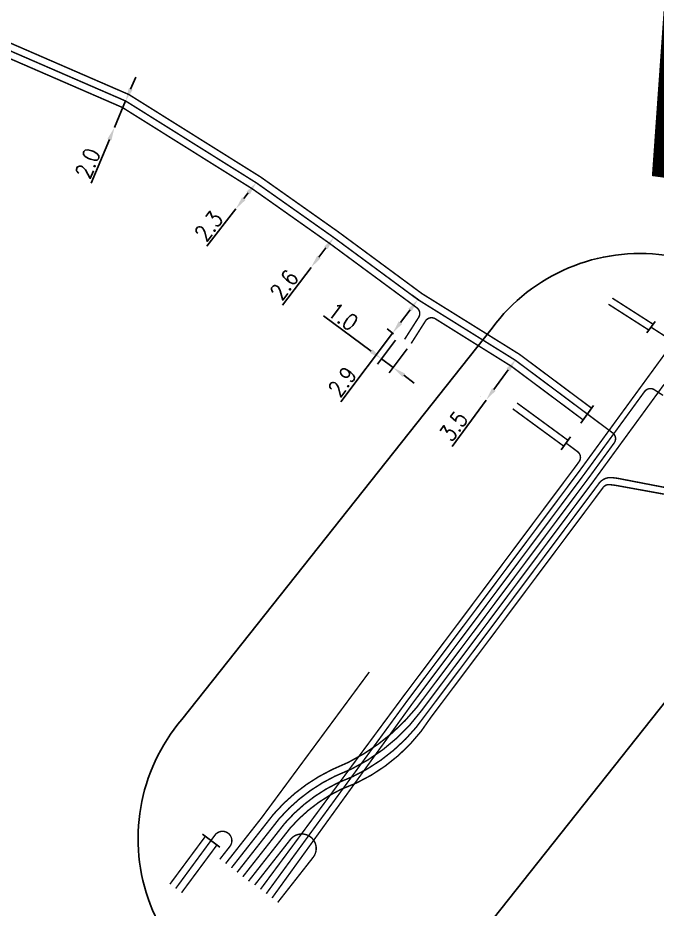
# Model space of a CAD drawing. Header units: millimetres. Extents: x 185000 to 186000, y 128000 to 129009.
# Drawn here: x 185287.1 to 185331.3, y 128278.2 to 128339.9 of the extents above; entities that cross this region are included whole.
import ezdxf

# ---------------------------------------------------------------- set-up
doc = ezdxf.new("R2010")
doc.units = ezdxf.units.MM
doc.header["$PDMODE"] = 34
doc.layers.get('DEFPOINTS').update_dxf_attribs({"linetype": 'CONTINUOUS'})
doc.layers.add('M_120', color=5, linetype='M_ST_13')
doc.layers.add('M_900', color=7, linetype='CONTINUOUS')
doc.styles.get("Standard").update_dxf_attribs({"font": 'romans.shx', "width": 0.85})
doc.linetypes.add('M_ST_13', pattern='A,5,-0.3,["oo",Standard,S=1.5,R=0,X=0,Y=-0.5],-3', length=8.3)
doc.dimstyles.get("Standard").update_dxf_attribs({"dimtxt": 1.5, "dimasz": 1.2, "dimexe": 0.625, "dimexo": 0.625, "dimgap": 0.25, "dimtad": 1, "dimdec": 1, "dimzin": 0, "dimdsep": 46, "dimtxsty": 'Standard', "dimcen": -0.5, "dimadec": 0, "dimazin": 0, "dimtfac": 1, "dimtdec": 1, "dimtmove": 0, "dimatfit": 3, "dimfxl": 0, "dimtolj": 1, "dimtzin": 0, "dimarcsym": 0})

# ---------------------------------------------------------------- blocks, each defined once
blk = doc.blocks.new('*D56')
at = {"layer": 'DEFPOINTS', "color": 0, "linetype": 'Continuous', "transparency": 16777216}
for p in [(185294.525, 128334.173), (185293.75, 128332.329), (185293.75, 128332.329)]:
    blk.add_point(p, dxfattribs=at)
at = {"layer": 'M_120', "color": 0, "linetype": 'Continuous', "lineweight": -2, "transparency": 16777216}
for p, q in [((185294.873, 128335.003), (185295.222, 128335.832)), ((185294.525, 128334.173), (185293.75, 128332.329)), ((185293.402, 128331.499), (185292.132, 128328.476))]:
    blk.add_line(p, q, dxfattribs=at)
at = {"layer": 'M_120', "color": 0, "linetype": 'Continuous', "transparency": 16777216}
for points in [[(185294.735, 128335.061), (185295.012, 128334.945), (185294.525, 128334.173)], [(185293.264, 128331.557), (185293.54, 128331.441), (185293.75, 128332.329)]]:
    blk.add_solid(points, dxfattribs=at)
at = {"layer": 'M_120', "color": 0, "linetype": 'Continuous', "transparency": 16777216, "insert": (185291.901, 128329.863), "char_height": 1.125, "attachment_point": 5, "rotation": 67.21671}
blk.add_mtext('\\A1;2.0', dxfattribs=at)
blk = doc.blocks.new('*D57')
at = {"layer": 'DEFPOINTS', "color": 0, "linetype": 'Continuous', "transparency": 16777216}
for p in [(185303.566, 128328.512), (185302.154, 128326.697), (185302.154, 128326.697)]:
    blk.add_point(p, dxfattribs=at)
at = {"layer": 'M_120', "color": 0, "linetype": 'Continuous', "lineweight": -2, "transparency": 16777216}
for p, q in [((185303.013, 128327.802), (185302.706, 128327.407)), ((185302.154, 128326.697), (185300.141, 128324.109))]:
    blk.add_line(p, q, dxfattribs=at)
at = {"layer": 'M_120', "color": 0, "linetype": 'Continuous', "transparency": 16777216}
for points in [[(185302.895, 128327.894), (185303.132, 128327.71), (185303.566, 128328.512)], [(185302.588, 128327.499), (185302.825, 128327.315), (185302.154, 128326.697)]]:
    blk.add_solid(points, dxfattribs=at)
at = {"layer": 'M_120', "color": 0, "linetype": 'Continuous', "transparency": 16777216, "insert": (185300.279, 128325.508), "char_height": 1.125, "attachment_point": 5, "rotation": 52.12835}
blk.add_mtext('\\A1;2.3', dxfattribs=at)
blk = doc.blocks.new('*D58')
at = {"layer": 'DEFPOINTS', "color": 0, "linetype": 'Continuous', "transparency": 16777216}
for p in [(185315.198, 128320.086), (185313.014, 128318.101), (185313.452, 128317.771)]:
    blk.add_point(p, dxfattribs=at)
at = {"layer": 'M_120', "color": 0, "linetype": 'Continuous', "lineweight": -2, "transparency": 16777216}
for p, q in [((185314.824, 128320.368), (185314.386, 128320.699)), ((185314.218, 128319.698), (185313.556, 128318.82)), ((185313.078, 128318.053), (185312.64, 128318.384)), ((185313.014, 128318.101), (185309.425, 128313.342))]:
    blk.add_line(p, q, dxfattribs=at)
at = {"layer": 'M_120', "color": 0, "linetype": 'Continuous', "transparency": 16777216}
for points in [[(185314.098, 128319.788), (185314.338, 128319.608), (185314.76, 128320.417)], [(185313.436, 128318.91), (185313.676, 128318.73), (185313.014, 128318.101)]]:
    blk.add_solid(points, dxfattribs=at)
at = {"layer": 'M_120', "color": 0, "linetype": 'Continuous', "transparency": 16777216, "insert": (185309.528, 128314.725), "char_height": 1.125, "attachment_point": 5, "rotation": 52.97614}
blk.add_mtext('\\A1;2.9', dxfattribs=at)
blk = doc.blocks.new('*D59')
at = {"layer": 'DEFPOINTS', "color": 0, "linetype": 'Continuous', "transparency": 16777216}
for p in [(185313.497, 128317.977), (185314.299, 128317.38), (185312.253, 128316.307)]:
    blk.add_point(p, dxfattribs=at)
at = {"layer": 'M_120', "color": 0, "linetype": 'Continuous', "lineweight": -2, "transparency": 16777216}
for p, q in [((185311.532, 128316.844), (185308.231, 128319.302)), ((185313.217, 128317.601), (185311.973, 128315.931)), ((185314.019, 128317.004), (185312.775, 128315.333)), ((185313.055, 128315.709), (185312.253, 128316.307)), ((185313.777, 128315.172), (185314.499, 128314.634))]:
    blk.add_line(p, q, dxfattribs=at)
at = {"layer": 'M_120', "color": 0, "linetype": 'Continuous', "transparency": 16777216}
for points in [[(185311.621, 128316.964), (185311.442, 128316.724), (185312.253, 128316.307)], [(185313.867, 128315.292), (185313.688, 128315.051), (185313.055, 128315.709)]]:
    blk.add_solid(points, dxfattribs=at)
at = {"layer": 'M_120', "color": 0, "linetype": 'Continuous', "transparency": 16777216, "insert": (185309.578, 128319.234), "char_height": 1.125, "attachment_point": 5, "rotation": 323.32547}
blk.add_mtext('\\A1;1.0', dxfattribs=at)
blk = doc.blocks.new('*D60')
at = {"layer": 'DEFPOINTS', "color": 0, "linetype": 'Continuous', "transparency": 16777216}
for p in [(185321.557, 128316.282), (185319.489, 128313.458), (185319.494, 128313.454)]:
    blk.add_point(p, dxfattribs=at)
at = {"layer": 'M_120', "color": 0, "linetype": 'Continuous', "lineweight": -2, "transparency": 16777216}
for p, q in [((185321.179, 128316.558), (185321.173, 128316.562)), ((185321.022, 128315.558), (185320.02, 128314.185)), ((185319.489, 128313.458), (185317.146, 128310.247)), ((185319.116, 128313.73), (185319.111, 128313.734))]:
    blk.add_line(p, q, dxfattribs=at)
at = {"layer": 'M_120', "color": 0, "linetype": 'Continuous', "transparency": 16777216}
for points in [[(185320.9, 128315.647), (185321.143, 128315.47), (185321.552, 128316.285)], [(185319.898, 128314.273), (185320.141, 128314.097), (185319.489, 128313.458)]]:
    blk.add_solid(points, dxfattribs=at)
at = {"layer": 'M_120', "color": 0, "linetype": 'Continuous', "transparency": 16777216, "insert": (185317.241, 128311.649), "char_height": 1.125, "attachment_point": 5, "rotation": 53.88698}
blk.add_mtext('\\A1;3.5', dxfattribs=at)
blk = doc.blocks.new('*D61')
at = {"layer": 'DEFPOINTS', "color": 0, "linetype": 'Continuous', "transparency": 16777216}
for p in [(185308.938, 128324.714), (185307.363, 128322.645), (185307.363, 128322.645)]:
    blk.add_point(p, dxfattribs=at)
at = {"layer": 'M_120', "color": 0, "linetype": 'Continuous', "lineweight": -2, "transparency": 16777216}
for p, q in [((185308.393, 128323.998), (185307.908, 128323.361)), ((185307.363, 128322.645), (185305.378, 128320.036))]:
    blk.add_line(p, q, dxfattribs=at)
at = {"layer": 'M_120', "color": 0, "linetype": 'Continuous', "transparency": 16777216}
for points in [[(185308.274, 128324.089), (185308.512, 128323.907), (185308.938, 128324.714)], [(185307.789, 128323.452), (185308.028, 128323.271), (185307.363, 128322.645)]]:
    blk.add_solid(points, dxfattribs=at)
at = {"layer": 'M_120', "color": 0, "linetype": 'Continuous', "transparency": 16777216, "insert": (185305.501, 128321.437), "char_height": 1.125, "attachment_point": 5, "rotation": 52.72721}
blk.add_mtext('\\A1;2.6', dxfattribs=at)

msp = doc.modelspace()

# ---------------------------------------------------------------- linework, layer by layer
at = {"layer": 'M_120', "const_width": 0.1}
for points in [[(185244.203, 128366.48), (185243.218, 128366.552, 0.420196), (185242.147, 128365.608), (185241.842, 128359.871), (185242.375, 128356.248, 0.061264), (185242.852, 128354.957, -0.032556), (185243.209, 128354.137, -0.139732), (185243.3, 128352.795), (185242.533, 128349.186), (185242.328, 128348.251, 0.426794), (185243.133, 128347.052), (185247.422, 128346.302), (185250.827, 128345.745), (185261.573, 128344.293), (185268.269, 128343.192), (185275.956, 128341.305), (185283.642, 128338.902), (185294.525, 128334.173), (185303.589, 128328.494), (185308.938, 128324.714), (185314.76, 128320.417), (185321.514, 128316.21), (185326.489, 128312.493)], [(185244.167, 128365.981), (185243.182, 128366.054, 0.420196), (185242.646, 128365.581), (185242.344, 128359.895), (185242.867, 128356.342, 0.060246), (185243.296, 128355.186, -0.032556), (185243.679, 128354.307, -0.139732), (185243.79, 128352.691), (185243.022, 128349.08), (185242.816, 128348.144, 0.426794), (185243.219, 128347.544), (185247.505, 128346.795), (185250.901, 128346.239), (185261.647, 128344.787), (185268.369, 128343.683), (185276.091, 128341.787), (185283.816, 128339.371), (185294.759, 128334.616), (185303.866, 128328.911), (185309.231, 128325.12), (185315.041, 128320.831), (185321.796, 128316.623), (185326.788, 128312.894)], [(185283.467, 128338.433), (185294.291, 128333.729), (185303.312, 128328.078), (185308.645, 128324.309), (185314.686, 128319.85, -0.39481), (185314.811, 128319.178), (185313.844, 128317.667)], [(185326.197, 128312.087), (185321.232, 128315.796), (185316.473, 128318.769), (185315.972, 128319.083, 0.412605), (185315.284, 128318.928), (185314.296, 128317.375)], [(185304.264, 128279.266), (185304.264, 128279.266), (185314.05, 128292.659), (185314.05, 128292.659), (185318.385, 128298.429), (185325.948, 128308.545), (185332.164, 128317.065, 0.432016), (185332.03, 128317.781), (185330.9, 128318.506)], [(185304.665, 128278.968), (185304.665, 128278.968), (185314.37, 128292.419), (185314.37, 128292.419), (185318.705, 128298.19), (185326.269, 128308.306), (185330.457, 128314.046, -0.398398), (185331.133, 128314.171), (185331.736, 128313.779)], [(185326.489, 128312.493), (185328.248, 128311.179, -0.410899), (185328.353, 128310.484), (185326.589, 128308.066), (185326.589, 128308.066), (185319.026, 128297.95), (185314.69, 128292.179), (185314.69, 128292.179, -0.130136), (185308.826, 128287.861, 0.103235), (185304.774, 128284.774), (185304.352, 128284.238), (185301.852, 128281.052)], [(185303.862, 128279.563), (185303.862, 128279.563), (185313.726, 128292.894), (185313.73, 128292.899), (185318.065, 128298.669), (185325.628, 128308.785), (185325.922, 128309.188, 0.411867), (185325.816, 128309.884), (185325.018, 128310.477)], [(185302.639, 128280.434), (185305.139, 128283.62), (185305.545, 128284.137, -0.101975), (185309.227, 128286.944, 0.155875), (185315.329, 128291.698), (185319.666, 128297.47), (185327.23, 128307.587), (185327.338, 128307.735), (185327.296, 128307.677, -0.271314), (185328.222, 128308.081), (185328.561, 128308.04), (185328.561, 128308.04), (185331.761, 128307.422), (185332.424, 128307.473)], [(185303.032, 128280.126), (185305.532, 128283.312), (185305.93, 128283.819, -0.101291), (185309.428, 128286.486, 0.16761), (185315.649, 128291.458), (185319.986, 128297.23), (185327.55, 128307.348), (185327.586, 128307.396, -0.271314), (185328.049, 128307.598), (185328.413, 128307.554), (185332.33, 128306.844), (185332.789, 128306.707)], [(185301.044, 128281.642), (185301.754, 128282.549, 1), (185300.709, 128283.317), (185297.994, 128279.623)], [(185305.059, 128278.659), (185307.508, 128281.779, 1), (185305.934, 128283.014), (185303.46, 128279.861)]]:
    msp.add_lwpolyline(points, format="xyb", dxfattribs=at)
for points in [[(185327.958, 128320.093), (185330.752, 128318.304)], [(185328.228, 128320.514), (185331.048, 128318.708)], [(185321.627, 128313.252), (185325.157, 128310.666)], [(185321.331, 128312.848), (185324.861, 128310.263)], [(185301.45, 128281.349), (185303.959, 128284.546), (185311.399, 128294.621)], [(185300.049, 128283.238), (185297.592, 128279.921)], [(185300.847, 128282.636), (185298.395, 128279.326)]]:
    msp.add_lwpolyline(points, dxfattribs=at)
at = {"layer": 'M_120'}
msp.add_lwpolyline([(185376.591, 128281.556, 0.1, 0.1, 0), (185360.79, 128294.101, 0.1, 0.1, 0), (185351.005, 128301.869, 0.1, 0.1, 0), (185350.21, 128302.501, 0.1, 0.1, 0), (185344.602, 128307.197, 0.1, 0.1, 0), (185340.259, 128310.269, 0.1, 0.1, 0), (185339.179, 128311.027, 0.1, 0.1, 0), (185333.758, 128314.012, 0.1, 0.1, 0), (185333.297, 128314.268, 0.1, 0.1, 0), (185332.943, 128314.41, 0.1, 0.1, 0), (185332.494, 128314.535, 0.1, 0.1, 0), (185332.125, 128314.564, 0.1, 0.1, 0), (185331.783, 128314.507, 0.1, 0.1, 0), (185327.014, 128307.971, 0.1, 0.1, 0), (185326.909, 128307.827, 0.1, 0.1, 0), (185319.346, 128297.71, 0.1, 0.1, 0), (185315.009, 128291.938, 0.1, 0.1, -0.143404), (185309.026, 128287.402, 0.1, 0.1, 0.102621), (185305.159, 128284.456, 0.1, 0.1, 0), (185304.746, 128283.929, 0.1, 0.1, 0), (185302.245, 128280.743, 0, 0, 0)], format="xyseb", dxfattribs=at)
at = {"layer": 'M_900', "color": 254, "linetype": 'Continuous'}
msp.add_lwpolyline([(185331.387, 128328.917, 0.857, 5.14, 0), (185335.933, 128362.882, 10.281, 0, 0), (185337.07, 128371.374, 10.281, 0, 0)], format="xyseb", dxfattribs=at)
at = {"layer": 'M_900', "flags": 128}
msp.add_lwpolyline([(185298.42, 128291.335), (185319.897, 128318.436, -1.035042), (185339.859, 128302.616), (185318.382, 128275.515, -1.035042)], format="xyb", close=True, dxfattribs=at)
for points in [[(185331.195, 128318.909), (185330.604, 128318.102)], [(185326.919, 128313.072), (185326.033, 128311.862)], [(185325.331, 128310.904), (185324.681, 128310.017)], [(185299.847, 128283.39), (185301.044, 128282.486)]]:
    msp.add_lwpolyline(points, dxfattribs=at)

# ---------------------------------------------------------------- dimensions: what is measured, and where the dimension line sits
at = {"layer": 'M_120', "linetype": 'Continuous'}
for base, p1, p2, angle, picture, middle in [((185293.75, 128332.329), (185294.525, 128334.173), (185293.75, 128332.329), 247.21671, '*D56', (185292.593, 128329.573)), ((185302.154, 128326.697), (185303.566, 128328.512), (185302.154, 128326.697), 232.12835, '*D57', (185300.871, 128325.047)), ((185307.363, 128322.645), (185308.938, 128324.714), (185307.363, 128322.645), 232.72721, '*D61', (185306.098, 128320.983)), ((185313.014, 128318.101), (185315.198, 128320.086), (185313.452, 128317.771), 232.97614, '*D58', (185310.127, 128314.274)), ((185312.253, 128316.307), (185314.299, 128317.38), (185313.497, 128317.977), 143.32547, '*D59', (185309.13, 128318.633)), ((185319.489, 128313.458), (185321.557, 128316.282), (185319.494, 128313.454), 233.88698, '*D60', (185317.847, 128311.207))]:
    dim = msp.add_linear_dim(base=base, p1=p1, p2=p2, angle=angle, dimstyle='Standard', override={"dimscale": 0.75}, dxfattribs=at)
    dim.commit()
    dim.dimension.update_dxf_attribs({"geometry": picture, "text_midpoint": middle, "dimtype": 161})

doc.saveas('drawing.dxf')
